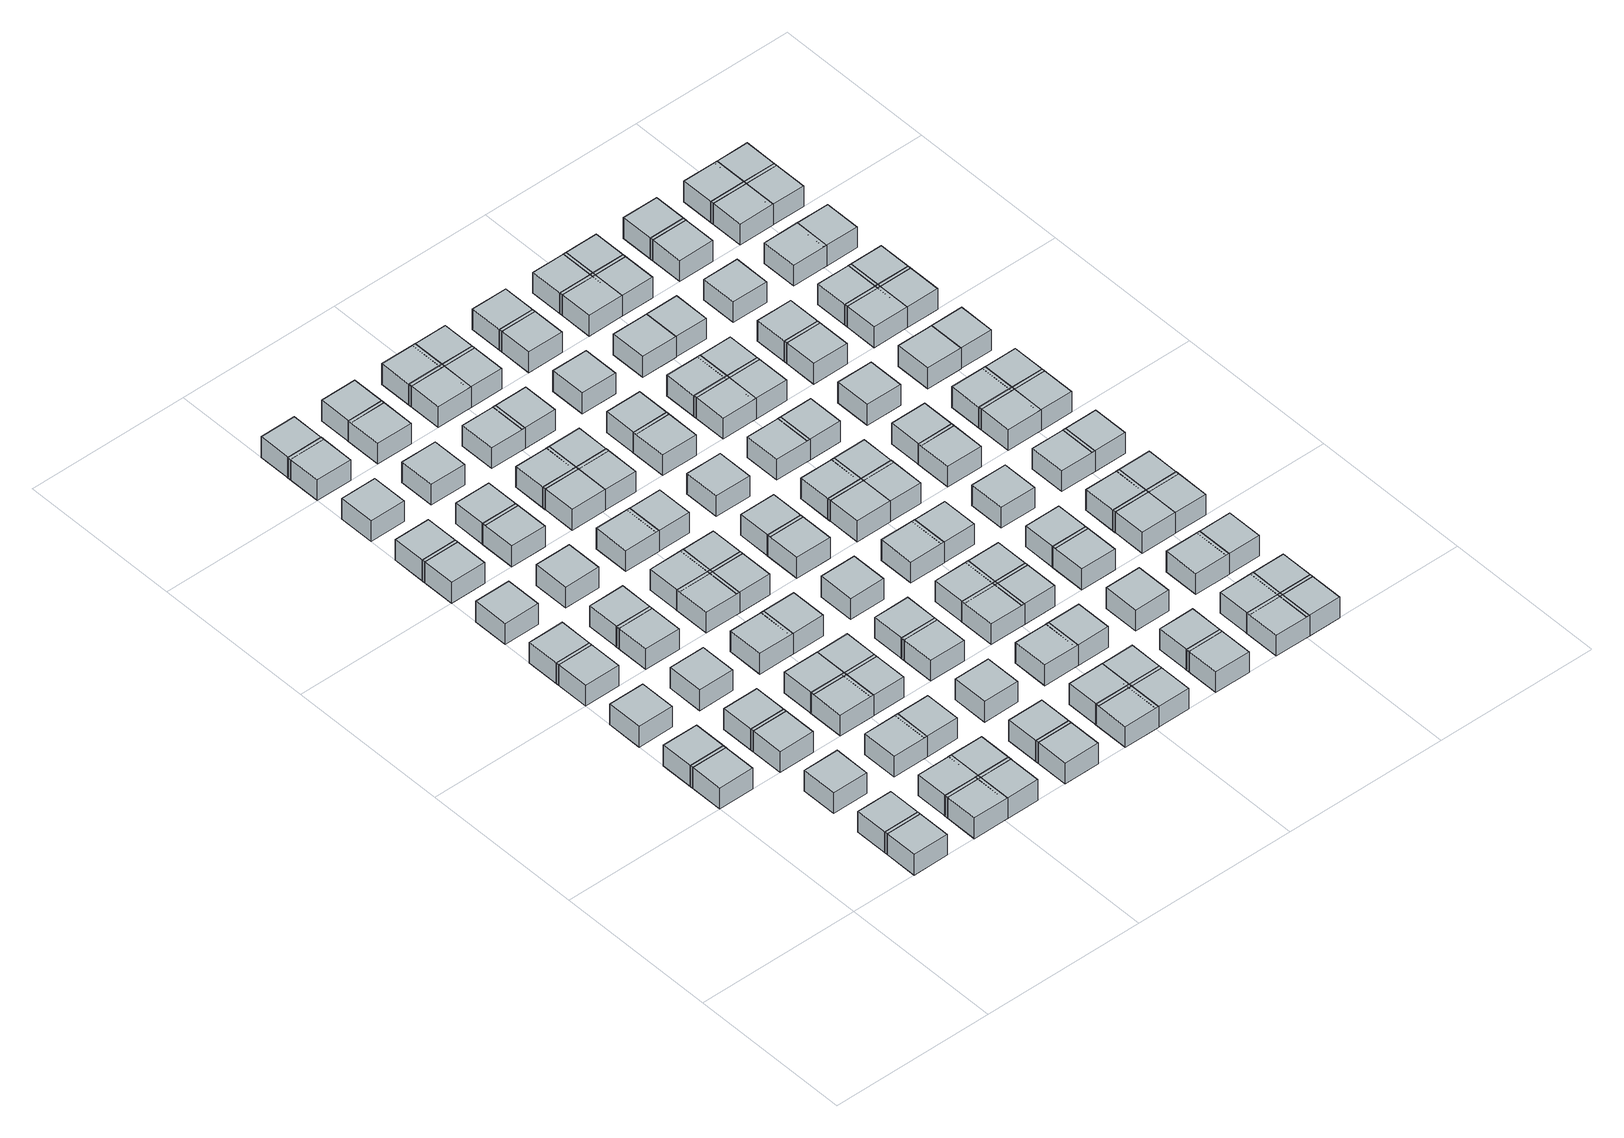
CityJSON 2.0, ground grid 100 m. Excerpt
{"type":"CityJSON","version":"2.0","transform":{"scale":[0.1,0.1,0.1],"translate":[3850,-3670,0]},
"CityObjects":{
"object1":{"type":"GenericCityObject","geometry":[{"type":"Solid","lod":"1","boundaries":[[[[0,1,2,3]],[[4,5,1,0]],[[5,6,2,1]],[[6,7,3,2]],[[7,4,0,3]],[[7,6,5,4]]]]}]},
"object2":{"type":"GenericCityObject","geometry":[{"type":"Solid","lod":"1","boundaries":[[[[8,9,10,11]],[[12,13,9,8]],[[13,14,10,9]],[[14,15,11,10]],[[15,12,8,11]],[[15,14,13,12]]]]}]},
"object3":{"type":"GenericCityObject","geometry":[{"type":"Solid","lod":"1","boundaries":[[[[16,17,18,19]],[[20,21,17,16]],[[21,22,18,17]],[[22,23,19,18]],[[23,20,16,19]],[[23,22,21,20]]]]}]},
"object4":{"type":"GenericCityObject","geometry":[{"type":"Solid","lod":"1","boundaries":[[[[24,25,26,27]],[[28,29,25,24]],[[29,30,26,25]],[[30,31,27,26]],[[31,28,24,27]],[[31,30,29,28]]]]}]},
"object5":{"type":"GenericCityObject","geometry":[{"type":"Solid","lod":"1","boundaries":[[[[32,33,34,35]],[[36,37,33,32]],[[37,38,34,33]],[[38,39,35,34]],[[39,36,32,35]],[[39,38,37,36]]]]}]},
"object6":{"type":"GenericCityObject","geometry":[{"type":"Solid","lod":"1","boundaries":[[[[40,41,42,43]],[[44,45,41,40]],[[45,46,42,41]],[[46,47,43,42]],[[47,44,40,43]],[[47,46,45,44]]]]}]},
"object7":{"type":"GenericCityObject","geometry":[{"type":"Solid","lod":"1","boundaries":[[[[48,49,50,51]],[[52,53,49,48]],[[53,54,50,49]],[[54,55,51,50]],[[55,52,48,51]],[[55,54,53,52]]]]}]},
"object8":{"type":"GenericCityObject","geometry":[{"type":"Solid","lod":"1","boundaries":[[[[56,57,58,59]],[[60,61,57,56]],[[61,62,58,57]],[[62,63,59,58]],[[63,60,56,59]],[[63,62,61,60]]]]}]},
"object9":{"type":"GenericCityObject","geometry":[{"type":"Solid","lod":"1","boundaries":[[[[64,65,66,67]],[[68,69,65,64]],[[69,70,66,65]],[[70,71,67,66]],[[71,68,64,67]],[[71,70,69,68]]]]}]},
"object10":{"type":"GenericCityObject","geometry":[{"type":"Solid","lod":"1","boundaries":[[[[72,73,74,75]],[[76,77,73,72]],[[77,78,74,73]],[[78,79,75,74]],[[79,76,72,75]],[[79,78,77,76]]]]}]},
"object11":{"type":"GenericCityObject","geometry":[{"type":"Solid","lod":"1","boundaries":[[[[80,81,82,83]],[[84,85,81,80]],[[85,86,82,81]],[[86,87,83,82]],[[87,84,80,83]],[[87,86,85,84]]]]}]},
"object12":{"type":"GenericCityObject","geometry":[{"type":"Solid","lod":"1","boundaries":[[[[88,89,90,91]],[[92,93,89,88]],[[93,94,90,89]],[[94,95,91,90]],[[95,92,88,91]],[[95,94,93,92]]]]}]},
"object13":{"type":"GenericCityObject","geometry":[{"type":"Solid","lod":"1","boundaries":[[[[96,97,98,99]],[[100,101,97,96]],[[101,102,98,97]],[[102,103,99,98]],[[103,100,96,99]],[[103,102,101,100]]]]}]},
"object14":{"type":"GenericCityObject","geometry":[{"type":"Solid","lod":"1","boundaries":[[[[104,105,106,107]],[[108,109,105,104]],[[109,110,106,105]],[[110,111,107,106]],[[111,108,104,107]],[[111,110,109,108]]]]}]},
"object15":{"type":"GenericCityObject","geometry":[{"type":"Solid","lod":"1","boundaries":[[[[112,113,114,115]],[[116,117,113,112]],[[117,118,114,113]],[[118,119,115,114]],[[119,116,112,115]],[[119,118,117,116]]]]}]},
"object16":{"type":"GenericCityObject","geometry":[{"type":"Solid","lod":"1","boundaries":[[[[120,121,122,123]],[[124,125,121,120]],[[125,126,122,121]],[[126,127,123,122]],[[127,124,120,123]],[[127,126,125,124]]]]}]},
"object17":{"type":"GenericCityObject","geometry":[{"type":"Solid","lod":"1","boundaries":[[[[128,129,130,131]],[[132,133,129,128]],[[133,134,130,129]],[[134,135,131,130]],[[135,132,128,131]],[[135,134,133,132]]]]}]},
"object18":{"type":"GenericCityObject","geometry":[{"type":"Solid","lod":"1","boundaries":[[[[136,137,138,139]],[[140,141,137,136]],[[141,142,138,137]],[[142,143,139,138]],[[143,140,136,139]],[[143,142,141,140]]]]}]},
"object19":{"type":"GenericCityObject","geometry":[{"type":"Solid","lod":"1","boundaries":[[[[144,145,146,147]],[[148,149,145,144]],[[149,150,146,145]],[[150,151,147,146]],[[151,148,144,147]],[[151,150,149,148]]]]}]},
"object20":{"type":"GenericCityObject","geometry":[{"type":"Solid","lod":"1","boundaries":[[[[152,153,154,155]],[[156,157,153,152]],[[157,158,154,153]],[[158,159,155,154]],[[159,156,152,155]],[[159,158,157,156]]]]}]},
"object21":{"type":"GenericCityObject","geometry":[{"type":"Solid","lod":"1","boundaries":[[[[160,161,162,163]],[[164,165,161,160]],[[165,166,162,161]],[[166,167,163,162]],[[167,164,160,163]],[[167,166,165,164]]]]}]},
"object22":{"type":"GenericCityObject","geometry":[{"type":"Solid","lod":"1","boundaries":[[[[168,169,170,171]],[[172,173,169,168]],[[173,174,170,169]],[[174,175,171,170]],[[175,172,168,171]],[[175,174,173,172]]]]}]},
"object23":{"type":"GenericCityObject","geometry":[{"type":"Solid","lod":"1","boundaries":[[[[176,177,178,179]],[[180,181,177,176]],[[181,182,178,177]],[[182,183,179,178]],[[183,180,176,179]],[[183,182,181,180]]]]}]},
"object24":{"type":"GenericCityObject","geometry":[{"type":"Solid","lod":"1","boundaries":[[[[184,185,186,187]],[[188,189,185,184]],[[189,190,186,185]],[[190,191,187,186]],[[191,188,184,187]],[[191,190,189,188]]]]}]},
"object25":{"type":"GenericCityObject","geometry":[{"type":"Solid","lod":"1","boundaries":[[[[192,193,194,195]],[[196,197,193,192]],[[197,198,194,193]],[[198,199,195,194]],[[199,196,192,195]],[[199,198,197,196]]]]}]},
"object26":{"type":"GenericCityObject","geometry":[{"type":"Solid","lod":"1","boundaries":[[[[200,201,202,203]],[[204,205,201,200]],[[205,206,202,201]],[[206,207,203,202]],[[207,204,200,203]],[[207,206,205,204]]]]}]},
"object27":{"type":"GenericCityObject","geometry":[{"type":"Solid","lod":"1","boundaries":[[[[208,209,210,211]],[[212,213,209,208]],[[213,214,210,209]],[[214,215,211,210]],[[215,212,208,211]],[[215,214,213,212]]]]}]},
"object28":{"type":"GenericCityObject","geometry":[{"type":"Solid","lod":"1","boundaries":[[[[216,217,218,219]],[[220,221,217,216]],[[221,222,218,217]],[[222,223,219,218]],[[223,220,216,219]],[[223,222,221,220]]]]}]},
"object29":{"type":"GenericCityObject","geometry":[{"type":"Solid","lod":"1","boundaries":[[[[224,225,226,227]],[[228,229,225,224]],[[229,230,226,225]],[[230,231,227,226]],[[231,228,224,227]],[[231,230,229,228]]]]}]},
"object30":{"type":"GenericCityObject","geometry":[{"type":"Solid","lod":"1","boundaries":[[[[232,233,234,235]],[[236,237,233,232]],[[237,238,234,233]],[[238,239,235,234]],[[239,236,232,235]],[[239,238,237,236]]]]}]},
"object31":{"type":"GenericCityObject","geometry":[{"type":"Solid","lod":"1","boundaries":[[[[240,241,242,243]],[[244,245,241,240]],[[245,246,242,241]],[[246,247,243,242]],[[247,244,240,243]],[[247,246,245,244]]]]}]},
"object32":{"type":"GenericCityObject","geometry":[{"type":"Solid","lod":"1","boundaries":[[[[248,249,250,251]],[[252,253,249,248]],[[253,254,250,249]],[[254,255,251,250]],[[255,252,248,251]],[[255,254,253,252]]]]}]},
"object33":{"type":"GenericCityObject","geometry":[{"type":"Solid","lod":"1","boundaries":[[[[256,257,258,259]],[[260,261,257,256]],[[261,262,258,257]],[[262,263,259,258]],[[263,260,256,259]],[[263,262,261,260]]]]}]},
"object34":{"type":"GenericCityObject","geometry":[{"type":"Solid","lod":"1","boundaries":[[[[264,265,266,267]],[[268,269,265,264]],[[269,270,266,265]],[[270,271,267,266]],[[271,268,264,267]],[[271,270,269,268]]]]}]},
"object35":{"type":"GenericCityObject","geometry":[{"type":"Solid","lod":"1","boundaries":[[[[272,273,274,275]],[[276,277,273,272]],[[277,278,274,273]],[[278,279,275,274]],[[279,276,272,275]],[[279,278,277,276]]]]}]},
"object36":{"type":"GenericCityObject","geometry":[{"type":"Solid","lod":"1","boundaries":[[[[280,281,282,283]],[[284,285,281,280]],[[285,286,282,281]],[[286,287,283,282]],[[287,284,280,283]],[[287,286,285,284]]]]}]},
"object37":{"type":"GenericCityObject","geometry":[{"type":"Solid","lod":"1","boundaries":[[[[288,289,290,291]],[[292,293,289,288]],[[293,294,290,289]],[[294,295,291,290]],[[295,292,288,291]],[[295,294,293,292]]]]}]},
"object38":{"type":"GenericCityObject","geometry":[{"type":"Solid","lod":"1","boundaries":[[[[296,297,298,299]],[[300,301,297,296]],[[301,302,298,297]],[[302,303,299,298]],[[303,300,296,299]],[[303,302,301,300]]]]}]},
"object39":{"type":"GenericCityObject","geometry":[{"type":"Solid","lod":"1","boundaries":[[[[304,305,306,307]],[[308,309,305,304]],[[309,310,306,305]],[[310,311,307,306]],[[311,308,304,307]],[[311,310,309,308]]]]}]},
"object40":{"type":"GenericCityObject","geometry":[{"type":"Solid","lod":"1","boundaries":[[[[312,313,314,315]],[[316,317,313,312]],[[317,318,314,313]],[[318,319,315,314]],[[319,316,312,315]],[[319,318,317,316]]]]}]},
"object41":{"type":"GenericCityObject","geometry":[{"type":"Solid","lod":"1","boundaries":[[[[320,321,322,323]],[[324,325,321,320]],[[325,326,322,321]],[[326,327,323,322]],[[327,324,320,323]],[[327,326,325,324]]]]}]},
"object42":{"type":"GenericCityObject","geometry":[{"type":"Solid","lod":"1","boundaries":[[[[328,329,330,331]],[[332,333,329,328]],[[333,334,330,329]],[[334,335,331,330]],[[335,332,328,331]],[[335,334,333,332]]]]}]},
"object43":{"type":"GenericCityObject","geometry":[{"type":"Solid","lod":"1","boundaries":[[[[336,337,338,339]],[[340,341,337,336]],[[341,342,338,337]],[[342,343,339,338]],[[343,340,336,339]],[[343,342,341,340]]]]}]},
"object44":{"type":"GenericCityObject","geometry":[{"type":"Solid","lod":"1","boundaries":[[[[344,345,346,347]],[[348,349,345,344]],[[349,350,346,345]],[[350,351,347,346]],[[351,348,344,347]],[[351,350,349,348]]]]}]},
"object45":{"type":"GenericCityObject","geometry":[{"type":"Solid","lod":"1","boundaries":[[[[352,353,354,355]],[[356,357,353,352]],[[357,358,354,353]],[[358,359,355,354]],[[359,356,352,355]],[[359,358,357,356]]]]}]},
"object46":{"type":"GenericCityObject","geometry":[{"type":"Solid","lod":"1","boundaries":[[[[360,361,362,363]],[[364,365,361,360]],[[365,366,362,361]],[[366,367,363,362]],[[367,364,360,363]],[[367,366,365,364]]]]}]},
"object47":{"type":"GenericCityObject","geometry":[{"type":"Solid","lod":"1","boundaries":[[[[368,369,370,371]],[[372,373,369,368]],[[373,374,370,369]],[[374,375,371,370]],[[375,372,368,371]],[[375,374,373,372]]]]}]},
"object48":{"type":"GenericCityObject","geometry":[{"type":"Solid","lod":"1","boundaries":[[[[376,377,378,379]],[[380,381,377,376]],[[381,382,378,377]],[[382,383,379,378]],[[383,380,376,379]],[[383,382,381,380]]]]}]},
"object49":{"type":"GenericCityObject","geometry":[{"type":"Solid","lod":"1","boundaries":[[[[384,385,386,387]],[[388,389,385,384]],[[389,390,386,385]],[[390,391,387,386]],[[391,388,384,387]],[[391,390,389,388]]]]}]},
"object50":{"type":"GenericCityObject","geometry":[{"type":"Solid","lod":"1","boundaries":[[[[392,393,394,395]],[[396,397,393,392]],[[397,398,394,393]],[[398,399,395,394]],[[399,396,392,395]],[[399,398,397,396]]]]}]},
"object51":{"type":"GenericCityObject","geometry":[{"type":"Solid","lod":"1","boundaries":[[[[400,401,402,403]],[[404,405,401,400]],[[405,406,402,401]],[[406,407,403,402]],[[407,404,400,403]],[[407,406,405,404]]]]}]},
"object52":{"type":"GenericCityObject","geometry":[{"type":"Solid","lod":"1","boundaries":[[[[408,409,410,411]],[[412,413,409,408]],[[413,414,410,409]],[[414,415,411,410]],[[415,412,408,411]],[[415,414,413,412]]]]}]},
"object53":{"type":"GenericCityObject","geometry":[{"type":"Solid","lod":"1","boundaries":[[[[416,417,418,419]],[[420,421,417,416]],[[421,422,418,417]],[[422,423,419,418]],[[423,420,416,419]],[[423,422,421,420]]]]}]},
"object54":{"type":"GenericCityObject","geometry":[{"type":"Solid","lod":"1","boundaries":[[[[424,425,426,427]],[[428,429,425,424]],[[429,430,426,425]],[[430,431,427,426]],[[431,428,424,427]],[[431,430,429,428]]]]}]},
"object55":{"type":"GenericCityObject","geometry":[{"type":"Solid","lod":"1","boundaries":[[[[432,433,434,435]],[[436,437,433,432]],[[437,438,434,433]],[[438,439,435,434]],[[439,436,432,435]],[[439,438,437,436]]]]}]},
"object56":{"type":"GenericCityObject","geometry":[{"type":"Solid","lod":"1","boundaries":[[[[440,441,442,443]],[[444,445,441,440]],[[445,446,442,441]],[[446,447,443,442]],[[447,444,440,443]],[[447,446,445,444]]]]}]},
"object57":{"type":"GenericCityObject","geometry":[{"type":"Solid","lod":"1","boundaries":[[[[448,449,450,451]],[[452,453,449,448]],[[453,454,450,449]],[[454,455,451,450]],[[455,452,448,451]],[[455,454,453,452]]]]}]},
"object58":{"type":"GenericCityObject","geometry":[{"type":"Solid","lod":"1","boundaries":[[[[456,457,458,459]],[[460,461,457,456]],[[461,462,458,457]],[[462,463,459,458]],[[463,460,456,459]],[[463,462,461,460]]]]}]},
"object59":{"type":"GenericCityObject","geometry":[{"type":"Solid","lod":"1","boundaries":[[[[464,465,466,467]],[[468,469,465,464]],[[469,470,466,465]],[[470,471,467,466]],[[471,468,464,467]],[[471,470,469,468]]]]}]},
"object60":{"type":"GenericCityObject","geometry":[{"type":"Solid","lod":"1","boundaries":[[[[472,473,474,475]],[[476,477,473,472]],[[477,478,474,473]],[[478,479,475,474]],[[479,476,472,475]],[[479,478,477,476]]]]}]},
"object61":{"type":"GenericCityObject","geometry":[{"type":"Solid","lod":"1","boundaries":[[[[480,481,482,483]],[[484,485,481,480]],[[485,486,482,481]],[[486,487,483,482]],[[487,484,480,483]],[[487,486,485,484]]]]}]},
"object62":{"type":"GenericCityObject","geometry":[{"type":"Solid","lod":"1","boundaries":[[[[488,489,490,491]],[[492,493,489,488]],[[493,494,490,489]],[[494,495,491,490]],[[495,492,488,491]],[[495,494,493,492]]]]}]},
"object63":{"type":"GenericCityObject","geometry":[{"type":"Solid","lod":"1","boundaries":[[[[496,497,498,499]],[[500,501,497,496]],[[501,502,498,497]],[[502,503,499,498]],[[503,500,496,499]],[[503,502,501,500]]]]}]},
"object64":{"type":"GenericCityObject","geometry":[{"type":"Solid","lod":"1","boundaries":[[[[504,505,506,507]],[[508,509,505,504]],[[509,510,506,505]],[[510,511,507,506]],[[511,508,504,507]],[[511,510,509,508]]]]}]},
"object65":{"type":"GenericCityObject","geometry":[{"type":"Solid","lod":"1","boundaries":[[[[512,513,514,515]],[[516,517,513,512]],[[517,518,514,513]],[[518,519,515,514]],[[519,516,512,515]],[[519,518,517,516]]]]}]},
"object66":{"type":"GenericCityObject","geometry":[{"type":"Solid","lod":"1","boundaries":[[[[520,521,522,523]],[[524,525,521,520]],[[525,526,522,521]],[[526,527,523,522]],[[527,524,520,523]],[[527,526,525,524]]]]}]},
"object67":{"type":"GenericCityObject","geometry":[{"type":"Solid","lod":"1","boundaries":[[[[528,529,530,531]],[[532,533,529,528]],[[533,534,530,529]],[[534,535,531,530]],[[535,532,528,531]],[[535,534,533,532]]]]}]},
"object68":{"type":"GenericCityObject","geometry":[{"type":"Solid","lod":"1","boundaries":[[[[536,537,538,539]],[[540,541,537,536]],[[541,542,538,537]],[[542,543,539,538]],[[543,540,536,539]],[[543,542,541,540]]]]}]},
"object69":{"type":"GenericCityObject","geometry":[{"type":"Solid","lod":"1","boundaries":[[[[544,545,546,547]],[[548,549,545,544]],[[549,550,546,545]],[[550,551,547,546]],[[551,548,544,547]],[[551,550,549,548]]]]}]},
"object70":{"type":"GenericCityObject","geometry":[{"type":"Solid","lod":"1","boundaries":[[[[552,553,554,555]],[[556,557,553,552]],[[557,558,554,553]],[[558,559,555,554]],[[559,556,552,555]],[[559,558,557,556]]]]}]},
"object71":{"type":"GenericCityObject","geometry":[{"type":"Solid","lod":"1","boundaries":[[[[560,561,562,563]],[[564,565,561,560]],[[565,566,562,561]],[[566,567,563,562]],[[567,564,560,563]],[[567,566,565,564]]]]}]},
"object72":{"type":"GenericCityObject","geometry":[{"type":"Solid","lod":"1","boundaries":[[[[568,569,570,571]],[[572,573,569,568]],[[573,574,570,569]],[[574,575,571,570]],[[575,572,568,571]],[[575,574,573,572]]]]}]},
"object73":{"type":"GenericCityObject","geometry":[{"type":"Solid","lod":"1","boundaries":[[[[576,577,578,579]],[[580,581,577,576]],[[581,582,578,577]],[[582,583,579,578]],[[583,580,576,579]],[[583,582,581,580]]]]}]},
"object74":{"type":"GenericCityObject","geometry":[{"type":"Solid","lod":"1","boundaries":[[[[584,585,586,587]],[[588,589,585,584]],[[589,590,586,585]],[[590,591,587,586]],[[591,588,584,587]],[[591,590,589,588]]]]}]},
"object75":{"type":"GenericCityObject","geometry":[{"type":"Solid","lod":"1","boundaries":[[[[592,593,594,595]],[[596,597,593,592]],[[597,598,594,593]],[[598,599,595,594]],[[599,596,592,595]],[[599,598,597,596]]]]}]},
"object76":{"type":"GenericCityObject","geometry":[{"type":"Solid","lod":"1","boundaries":[[[[600,601,602,603]],[[604,605,601,600]],[[605,606,602,601]],[[606,607,603,602]],[[607,604,600,603]],[[607,606,605,604]]]]}]},
"object77":{"type":"GenericCityObject","geometry":[{"type":"Solid","lod":"1","boundaries":[[[[608,609,610,611]],[[612,613,609,608]],[[613,614,610,609]],[[614,615,611,610]],[[615,612,608,611]],[[615,614,613,612]]]]}]},
"object78":{"type":"GenericCityObject","geometry":[{"type":"Solid","lod":"1","boundaries":[[[[616,617,618,619]],[[620,621,617,616]],[[621,622,618,617]],[[622,623,619,618]],[[623,620,616,619]],[[623,622,621,620]]]]}]},
"object79":{"type":"GenericCityObject","geometry":[{"type":"Solid","lod":"1","boundaries":[[[[624,625,626,627]],[[628,629,625,624]],[[629,630,626,625]],[[630,631,627,626]],[[631,628,624,627]],[[631,630,629,628]]]]}]},
"object80":{"type":"GenericCityObject","geometry":[{"type":"Solid","lod":"1","boundaries":[[[[632,633,634,635]],[[636,637,633,632]],[[637,638,634,633]],[[638,639,635,634]],[[639,636,632,635]],[[639,638,637,636]]]]}]},
"object81":{"type":"GenericCityObject","geometry":[{"type":"Solid","lod":"1","boundaries":[[[[640,641,642,643]],[[644,645,641,640]],[[645,646,642,641]],[[646,647,643,642]],[[647,644,640,643]],[[647,646,645,644]]]]}]},
"object82":{"type":"GenericCityObject","geometry":[{"type":"Solid","lod":"1","boundaries":[[[[648,649,650,651]],[[652,653,649,648]],[[653,654,650,649]],[[654,655,651,650]],[[655,652,648,651]],[[655,654,653,652]]]]}]},
"object83":{"type":"GenericCityObject","geometry":[{"type":"Solid","lod":"1","boundaries":[[[[656,657,658,659]],[[660,661,657,656]],[[661,662,658,657]],[[662,663,659,658]],[[663,660,656,659]],[[663,662,661,660]]]]}]},
"object84":{"type":"GenericCityObject","geometry":[{"type":"Solid","lod":"1","boundaries":[[[[664,665,666,667]],[[668,669,665,664]],[[669,670,666,665]],[[670,671,667,666]],[[671,668,664,667]],[[671,670,669,668]]]]}]},
"object85":{"type":"GenericCityObject","geometry":[{"type":"Solid","lod":"1","boundaries":[[[[672,673,674,675]],[[676,677,673,672]],[[677,678,674,673]],[[678,679,675,674]],[[679,676,672,675]],[[679,678,677,676]]]]}]},
"object86":{"type":"GenericCityObject","geometry":[{"type":"Solid","lod":"1","boundaries":[[[[680,681,682,683]],[[684,685,681,680]],[[685,686,682,681]],[[686,687,683,682]],[[687,684,680,683]],[[687,686,685,684]]]]}]},
"object87":{"type":"GenericCityObject","geometry":[{"type":"Solid","lod":"1","boundaries":[[[[688,689,690,691]],[[692,693,689,688]],[[693,694,690,689]],[[694,695,691,690]],[[695,692,688,691]],[[695,694,693,692]]]]}]},
"object88":{"type":"GenericCityObject","geometry":[{"type":"Solid","lod":"1","boundaries":[[[[696,697,698,699]],[[700,701,697,696]],[[701,702,698,697]],[[702,703,699,698]],[[703,700,696,699]],[[703,702,701,700]]]]}]},
"object89":{"type":"GenericCityObject","geometry":[{"type":"Solid","lod":"1","boundaries":[[[[704,705,706,707]],[[708,709,705,704]],[[709,710,706,705]],[[710,711,707,706]],[[711,708,704,707]],[[711,710,709,708]]]]}]},
"object90":{"type":"GenericCityObject","geometry":[{"type":"Solid","lod":"1","boundaries":[[[[712,713,714,715]],[[716,717,713,712]],[[717,718,714,713]],[[718,719,715,714]],[[719,716,712,715]],[[719,718,717,716]]]]}]},
"object91":{"type":"GenericCityObject","geometry":[{"type":"Solid","lod":"1","boundaries":[[[[720,721,722,723]],[[724,725,721,720]],[[725,726,722,721]],[[726,727,723,722]],[[727,724,720,723]],[[727,726,725,724]]]]}]},
"object92":{"type":"GenericCityObject","geometry":[{"type":"Solid","lod":"1","boundaries":[[[[728,729,730,731]],[[732,733,729,728]],[[733,734,730,729]],[[734,735,731,730]],[[735,732,728,731]],[[735,734,733,732]]]]}]},
"object93":{"type":"GenericCityObject","geometry":[{"type":"Solid","lod":"1","boundaries":[[[[736,737,738,739]],[[740,741,737,736]],[[741,742,738,737]],[[742,743,739,738]],[[743,740,736,739]],[[743,742,741,740]]]]}]},
"object94":{"type":"GenericCityObject","geometry":[{"type":"Solid","lod":"1","boundaries":[[[[744,745,746,747]],[[748,749,745,744]],[[749,750,746,745]],[[750,751,747,746]],[[751,748,744,747]],[[751,750,749,748]]]]}]},
"object95":{"type":"GenericCityObject","geometry":[{"type":"Solid","lod":"1","boundaries":[[[[752,753,754,755]],[[756,757,753,752]],[[757,758,754,753]],[[758,759,755,754]],[[759,756,752,755]],[[759,758,757,756]]]]}]},
"object96":{"type":"GenericCityObject","geometry":[{"type":"Solid","lod":"1","boundaries":[[[[760,761,762,763]],[[764,765,761,760]],[[765,766,762,761]],[[766,767,763,762]],[[767,764,760,763]],[[767,766,765,764]]]]}]},
"object97":{"type":"GenericCityObject","geometry":[{"type":"Solid","lod":"1","boundaries":[[[[768,769,770,771]],[[772,773,769,768]],[[773,774,770,769]],[[774,775,771,770]],[[775,772,768,771]],[[775,774,773,772]]]]}]},
"object98":{"type":"GenericCityObject","geometry":[{"type":"Solid","lod":"1","boundaries":[[[[776,777,778,779]],[[780,781,777,776]],[[781,782,778,777]],[[782,783,779,778]],[[783,780,776,779]],[[783,782,781,780]]]]}]},
"object99":{"type":"GenericCityObject","geometry":[{"type":"Solid","lod":"1","boundaries":[[[[784,785,786,787]],[[788,789,785,784]],[[789,790,786,785]],[[790,791,787,786]],[[791,788,784,787]],[[791,790,789,788]]]]}]},
"object100":{"type":"GenericCityObject","geometry":[{"type":"Solid","lod":"1","boundaries":[[[[792,793,794,795]],[[796,797,793,792]],[[797,798,794,793]],[[798,799,795,794]],[[799,796,792,795]],[[799,798,797,796]]]]}]},
"object101":{"type":"GenericCityObject","geometry":[{"type":"Solid","lod":"1","boundaries":[[[[800,801,802,803]],[[804,805,801,800]],[[805,806,802,801]],[[806,807,803,802]],[[807,804,800,803]],[[807,806,805,804]]]]}]},
"object102":{"type":"GenericCityObject","geometry":[{"type":"Solid","lod":"1","boundaries":[[[[808,809,810,811]],[[812,813,809,808]],[[813,814,810,809]],[[814,815,811,810]],[[815,812,808,811]],[[815,814,813,812]]]]}]},
"object103":{"type":"GenericCityObject","geometry":[{"type":"Solid","lod":"1","boundaries":[[[[816,817,818,819]],[[820,821,817,816]],[[821,822,818,817]],[[822,823,819,818]],[[823,820,816,819]],[[823,822,821,820]]]]}]},
"object104":{"type":"GenericCityObject","geometry":[{"type":"Solid","lod":"1","boundaries":[[[[824,825,826,827]],[[828,829,825,824]],[[829,830,826,825]],[[830,831,827,826]],[[831,828,824,827]],[[831,830,829,828]]]]}]},
"object105":{"type":"GenericCityObject","geometry":[{"type":"Solid","lod":"1","boundaries":[[[[832,833,834,835]],[[836,837,833,832]],[[837,838,834,833]],[[838,839,835,834]],[[839,836,832,835]],[[839,838,837,836]]]]}]},
"object106":{"type":"GenericCityObject","geometry":[{"type":"Solid","lod":"1","boundaries":[[[[840,841,842,843]],[[844,845,841,840]],[[845,846,842,841]],[[846,847,843,842]],[[847,844,840,843]],[[847,846,845,844]]]]}]},
"object107":{"type":"GenericCityObject","geometry":[{"type":"Solid","lod":"1","boundaries":[[[[848,849,850,851]],[[852,853,849,848]],[[853,854,850,849]],[[854,855,851,850]],[[855,852,848,851]],[[855,854,853,852]]]]}]},
"object108":{"type":"GenericCityObject","geometry":[{"type":"Solid","lod":"1","boundaries":[[[[856,857,858,859]],[[860,861,857,856]],[[861,862,858,857]],[[862,863,859,858]],[[863,860,856,859]],[[863,862,861,860]]]]}]},
"object109":{"type":"GenericCityObject","geometry":[{"type":"Solid","lod":"1","boundaries":[[[[864,865,866,867]],[[868,869,865,864]],[[869,870,866,865]],[[870,871,867,866]],[[871,868,864,867]],[[871,870,869,868]]]]}]},
"object110":{"type":"GenericCityObject","geometry":[{"type":"Solid","lod":"1","boundaries":[[[[872,873,874,875]],[[876,877,873,872]],[[877,878,874,873]],[[878,879,875,874]],[[879,876,872,875]],[[879,878,877,876]]]]}]},
"object111":{"type":"GenericCityObject","geometry":[{"type":"Solid","lod":"1","boundaries":[[[[880,881,882,883]],[[884,885,881,880]],[[885,886,882,881]],[[886,887,883,882]],[[887,884,880,883]],[[887,886,885,884]]]]}]},
"object112":{"type":"GenericCityObject","geometry":[{"type":"Solid","lod":"1","boundaries":[[[[888,889,890,891]],[[892,893,889,888]],[[893,894,890,889]],[[894,895,891,890]],[[895,892,888,891]],[[895,894,893,892]]]]}]},
"object113":{"type":"GenericCityObject","geometry":[{"type":"Solid","lod":"1","boundaries":[[[[896,897,898,899]],[[900,901,897,896]],[[901,902,898,897]],[[902,903,899,898]],[[903,900,896,899]],[[903,902,901,900]]]]}]},
"object114":{"type":"GenericCityObject","geometry":[{"type":"Solid","lod":"1","boundaries":[[[[904,905,906,907]],[[908,909,905,904]],[[909,910,906,905]],[[910,911,907,906]],[[911,908,904,907]],[[911,910,909,908]]]]}]},
"object115":{"type":"GenericCityObject","geometry":[{"type":"Solid","lod":"1","boundaries":[[[[912,913,914,915]],[[916,917,913,912]],[[917,918,914,913]],[[918,919,915,914]],[[919,916,912,915]],[[919,918,917,916]]]]}]},
"object116":{"type":"GenericCityObject","geometry":[{"type":"Solid","lod":"1","boundaries":[[[[920,921,922,923]],[[924,925,921,920]],[[925,926,922,921]],[[926,927,923,922]],[[927,924,920,923]],[[927,926,925,924]]]]}]},
"object117":{"type":"GenericCityObject","geometry":[{"type":"Solid","lod":"1","boundaries":[[[[928,929,930,931]],[[932,933,929,928]],[[933,934,930,929]],[[934,935,931,930]],[[935,932,928,931]],[[935,934,933,932]]]]}]},
"object118":{"type":"GenericCityObject","geometry":[{"type":"Solid","lod":"1","boundaries":[[[[936,937,938,939]],[[940,941,937,936]],[[941,942,938,937]],[[942,943,939,938]],[[943,940,936,939]],[[943,942,941,940]]]]}]},
"object119":{"type":"GenericCityObject","geometry":[{"type":"Solid","lod":"1","boundaries":[[[[944,945,946,947]],[[948,949,945,944]],[[949,950,946,945]],[[950,951,947,946]],[[951,948,944,947]],[[951,950,949,948]]]]}]},
"object120":{"type":"GenericCityObject","geometry":[{"type":"Solid","lod":"1","boundaries":[[[[952,953,954,955]],[[956,957,953,952]],[[957,958,954,953]],[[958,959,955,954]],[[959,956,952,955]],[[959,958,957,956]]]]}]},
"object121":{"type":"GenericCityObject","geometry":[{"type":"Solid","lod":"1","boundaries":[[[[960,961,962,963]],[[964,965,961,960]],[[965,966,962,961]],[[966,967,963,962]],[[967,964,960,963]],[[967,966,965,964]]]]}]},
"object122":{"type":"GenericCityObject","geometry":[{"type":"Solid","lod":"1","boundaries":[[[[968,969,970,971]],[[972,973,969,968]],[[973,974,970,969]],[[974,975,971,970]],[[975,972,968,971]],[[975,974,973,972]]]]}]},
"object123":{"type":"GenericCityObject","geometry":[{"type":"Solid","lod":"1","boundaries":[[[[976,977,978,979]],[[980,981,977,976]],[[981,982,978,977]],[[982,983,979,978]],[[983,980,976,979]],[[983,982,981,980]]]]}]},
"object124":{"type":"GenericCityObject","geometry":[{"type":"Solid","lod":"1","boundaries":[[[[984,985,986,987]],[[988,989,985,984]],[[989,990,986,985]],[[990,991,987,986]],[[991,988,984,987]],[[991,990,989,988]]]]}]},
"object125":{"type":"GenericCityObject","geometry":[{"type":"Solid","lod":"1","boundaries":[[[[992,993,994,995]],[[996,997,993,992]],[[997,998,994,993]],[[998,999,995,994]],[[999,996,992,995]],[[999,998,997,996]]]]}]},
"object126":{"type":"GenericCityObject","geometry":[{"type":"Solid","lod":"1","boundaries":[[[[1000,1001,1002,1003]],[[1004,1005,1001,1000]],[[1005,1006,1002,1001]],[[1006,1007,1003,1002]],[[1007,1004,1000,1003]],[[1007,1006,1005,1004]]]]}]},
"object127":{"type":"GenericCityObject","geometry":[{"type":"Solid","lod":"1","boundaries":[[[[1008,1009,1010,1011]],[[1012,1013,1009,1008]],[[1013,1014,1010,1009]],[[1014,1015,1011,1010]],[[1015,1012,1008,1011]],[[1015,1014,1013,1012]]]]}]},
"object128":{"type":"GenericCityObject","geometry":[{"type":"Solid","lod":"1","boundaries":[[[[1016,1017,1018,1019]],[[1020,1021,1017,1016]],[[1021,1022,1018,1017]],[[1022,1023,1019,1018]],[[1023,1020,1016,1019]],[[1023,1022,1021,1020]]]]}]},
"object129":{"type":"GenericCityObject","geometry":[{"type":"Solid","lod":"1","boundaries":[[[[1024,1025,1026,1027]],[[1028,1029,1025,1024]],[[1029,1030,1026,1025]],[[1030,1031,1027,1026]],[[1031,1028,1024,1027]],[[1031,1030,1029,1028]]]]}]},
"object130":{"type":"GenericCityObject","geometry":[{"type":"Solid","lod":"1","boundaries":[[[[1032,1033,1034,1035]],[[1036,1037,1033,1032]],[[1037,1038,1034,1033]],[[1038,1039,1035,1034]],[[1039,1036,1032,1035]],[[1039,1038,1037,1036]]]]}]},
"object131":{"type":"GenericCityObject","geometry":[{"type":"Solid","lod":"1","boundaries":[[[[1040,1041,1042,1043]],[[1044,1045,1041,1040]],[[1045,1046,1042,1041]],[[1046,1047,1043,1042]],[[1047,1044,1040,1043]],[[1047,1046,1045,1044]]]]}]},
"object132":{"type":"GenericCityObject","geometry":[{"type":"Solid","lod":"1","boundaries":[[[[1048,1049,1050,1051]],[[1052,1053,1049,1048]],[[1053,1054,1050,1049]],[[1054,1055,1051,1050]],[[1055,1052,1048,1051]],[[1055,1054,1053,1052]]]]}]},
"object133":{"type":"GenericCityObject","geometry":[{"type":"Solid","lod":"1","boundaries":[[[[1056,1057,1058,1059]],[[1060,1061,1057,1056]],[[1061,1062,1058,1057]],[[1062,1063,1059,1058]],[[1063,1060,1056,1059]],[[1063,1062,1061,1060]]]]}]},
"object134":{"type":"GenericCityObject","geometry":[{"type":"Solid","lod":"1","boundaries":[[[[1064,1065,1066,1067]],[[1068,1069,1065,1064]],[[1069,1070,1066,1065]],[[1070,1071,1067,1066]],[[1071,1068,1064,1067]],[[1071,1070,1069,1068]]]]}]},
"object135":{"type":"GenericCityObject","geometry":[{"type":"Solid","lod":"1","boundaries":[[[[1072,1073,1074,1075]],[[1076,1077,1073,1072]],[[1077,1078,1074,1073]],[[1078,1079,1075,1074]],[[1079,1076,1072,1075]],[[1079,1078,1077,1076]]]]}]},
"object136":{"type":"GenericCityObject","geometry":[{"type":"Solid","lod":"1","boundaries":[[[[1080,1081,1082,1083]],[[1084,1085,1081,1080]],[[1085,1086,1082,1081]],[[1086,1087,1083,1082]],[[1087,1084,1080,1083]],[[1087,1086,1085,1084]]]]}]},
"object137":{"type":"GenericCityObject","geometry":[{"type":"Solid","lod":"1","boundaries":[[[[1088,1089,1090,1091]],[[1092,1093,1089,1088]],[[1093,1094,1090,1089]],[[1094,1095,1091,1090]],[[1095,1092,1088,1091]],[[1095,1094,1093,1092]]]]}]}
},
"vertices":[
[0,1000,0],[220,1000,0],[220,1220,0],[0,1220,0],[0,1000,140],[220,1000,140],[220,1220,140],[0,1220,140],
[0,1200,0],[220,1200,0],[220,1420,0],[0,1420,0],[0,1200,140],[220,1200,140],[220,1420,140],[0,1420,140],
[400,0,0],[620,0,0],[620,220,0],[400,220,0],[400,0,140],[620,0,140],[620,220,140],[400,220,140],
[400,200,0],[620,200,0],[620,420,0],[400,420,0],[400,200,140],[620,200,140],[620,420,140],[400,420,140],
[0,1600,0],[220,1600,0],[220,1820,0],[0,1820,0],[0,1600,140],[220,1600,140],[220,1820,140],[0,1820,140],
[400,600,0],[620,600,0],[620,820,0],[400,820,0],[400,600,140],[620,600,140],[620,820,140],[400,820,140],
[0,2000,0],[220,2000,0],[220,2220,0],[0,2220,0],[0,2000,140],[220,2000,140],[220,2220,140],[0,2220,140],
[0,2200,0],[220,2200,0],[220,2420,0],[0,2420,0],[0,2200,140],[220,2200,140],[220,2420,140],[0,2420,140],
[400,1000,0],[620,1000,0],[620,1220,0],[400,1220,0],[400,1000,140],[620,1000,140],[620,1220,140],[400,1220,140],
[400,1200,0],[620,1200,0],[620,1420,0],[400,1420,0],[400,1200,140],[620,1200,140],[620,1420,140],[400,1420,140],
[0,2600,0],[220,2600,0],[220,2820,0],[0,2820,0],[0,2600,140],[220,2600,140],[220,2820,140],[0,2820,140],
[800,0,0],[1020,0,0],[1020,220,0],[800,220,0],[800,0,140],[1020,0,140],[1020,220,140],[800,220,140],
[800,200,0],[1020,200,0],[1020,420,0],[800,420,0],[800,200,140],[1020,200,140],[1020,420,140],[800,420,140],
[400,1600,0],[620,1600,0],[620,1820,0],[400,1820,0],[400,1600,140],[620,1600,140],[620,1820,140],[400,1820,140],
[0,3000,0],[220,3000,0],[220,3220,0],[0,3220,0],[0,3000,140],[220,3000,140],[220,3220,140],[0,3220,140],
[0,3200,0],[220,3200,0],[220,3420,0],[0,3420,0],[0,3200,140],[220,3200,140],[220,3420,140],[0,3420,140],
[800,600,0],[1020,600,0],[1020,820,0],[800,820,0],[800,600,140],[1020,600,140],[1020,820,140],[800,820,140],
[400,2000,0],[620,2000,0],[620,2220,0],[400,2220,0],[400,2000,140],[620,2000,140],[620,2220,140],[400,2220,140],
[1000,0,0],[1220,0,0],[1220,220,0],[1000,220,0],[1000,0,140],[1220,0,140],[1220,220,140],[1000,220,140],
[400,2200,0],[620,2200,0],[620,2420,0],[400,2420,0],[400,2200,140],[620,2200,140],[620,2420,140],[400,2420,140],
[1000,200,0],[1220,200,0],[1220,420,0],[1000,420,0],[1000,200,140],[1220,200,140],[1220,420,140],[1000,420,140],
[0,3600,0],[220,3600,0],[220,3820,0],[0,3820,0],[0,3600,140],[220,3600,140],[220,3820,140],[0,3820,140],
[800,1000,0],[1020,1000,0],[1020,1220,0],[800,1220,0],[800,1000,140],[1020,1000,140],[1020,1220,140],[800,1220,140],
[800,1200,0],[1020,1200,0],[1020,1420,0],[800,1420,0],[800,1200,140],[1020,1200,140],[1020,1420,140],[800,1420,140],
[400,2600,0],[620,2600,0],[620,2820,0],[400,2820,0],[400,2600,140],[620,2600,140],[620,2820,140],[400,2820,140],
[1000,600,0],[1220,600,0],[1220,820,0],[1000,820,0],[1000,600,140],[1220,600,140],[1220,820,140],[1000,820,140],
[0,4000,0],[220,4000,0],[220,4220,0],[0,4220,0],[0,4000,140],[220,4000,140],[220,4220,140],[0,4220,140],
[0,4200,0],[220,4200,0],[220,4420,0],[0,4420,0],[0,4200,140],[220,4200,140],[220,4420,140],[0,4420,140],
[800,1600,0],[1020,1600,0],[1020,1820,0],[800,1820,0],[800,1600,140],[1020,1600,140],[1020,1820,140],[800,1820,140],
[400,3000,0],[620,3000,0],[620,3220,0],[400,3220,0],[400,3000,140],[620,3000,140],[620,3220,140],[400,3220,140],
[1000,1000,0],[1220,1000,0],[1220,1220,0],[1000,1220,0],[1000,1000,140],[1220,1000,140],[1220,1220,140],[1000,1220,140],
[400,3200,0],[620,3200,0],[620,3420,0],[400,3420,0],[400,3200,140],[620,3200,140],[620,3420,140],[400,3420,140],
[1000,1200,0],[1220,1200,0],[1220,1420,0],[1000,1420,0],[1000,1200,140],[1220,1200,140],[1220,1420,140],[1000,1420,140],
[800,2000,0],[1020,2000,0],[1020,2220,0],[800,2220,0],[800,2000,140],[1020,2000,140],[1020,2220,140],[800,2220,140],
[1400,0,0],[1620,0,0],[1620,220,0],[1400,220,0],[1400,0,140],[1620,0,140],[1620,220,140],[1400,220,140],
[800,2200,0],[1020,2200,0],[1020,2420,0],[800,2420,0],[800,2200,140],[1020,2200,140],[1020,2420,140],[800,2420,140],
[1400,200,0],[1620,200,0],[1620,420,0],[1400,420,0],[1400,200,140],[1620,200,140],[1620,420,140],[1400,420,140],
[400,3600,0],[620,3600,0],[620,3820,0],[400,3820,0],[400,3600,140],[620,3600,140],[620,3820,140],[400,3820,140],
[1000,1600,0],[1220,1600,0],[1220,1820,0],[1000,1820,0],[1000,1600,140],[1220,1600,140],[1220,1820,140],[1000,1820,140],
[800,2600,0],[1020,2600,0],[1020,2820,0],[800,2820,0],[800,2600,140],[1020,2600,140],[1020,2820,140],[800,2820,140],
[1400,600,0],[1620,600,0],[1620,820,0],[1400,820,0],[1400,600,140],[1620,600,140],[1620,820,140],[1400,820,140],
[400,4000,0],[620,4000,0],[620,4220,0],[400,4220,0],[400,4000,140],[620,4000,140],[620,4220,140],[400,4220,140],
[1000,2000,0],[1220,2000,0],[1220,2220,0],[1000,2220,0],[1000,2000,140],[1220,2000,140],[1220,2220,140],[1000,2220,140],
[400,4200,0],[620,4200,0],[620,4420,0],[400,4420,0],[400,4200,140],[620,4200,140],[620,4420,140],[400,4420,140],
[1000,2200,0],[1220,2200,0],[1220,2420,0],[1000,2420,0],[1000,2200,140],[1220,2200,140],[1220,2420,140],[1000,2420,140],
[800,3000,0],[1020,3000,0],[1020,3220,0],[800,3220,0],[800,3000,140],[1020,3000,140],[1020,3220,140],[800,3220,140],
[1400,1000,0],[1620,1000,0],[1620,1220,0],[1400,1220,0],[1400,1000,140],[1620,1000,140],[1620,1220,140],[1400,1220,140],
[800,3200,0],[1020,3200,0],[1020,3420,0],[800,3420,0],[800,3200,140],[1020,3200,140],[1020,3420,140],[800,3420,140],
[1400,1200,0],[1620,1200,0],[1620,1420,0],[1400,1420,0],[1400,1200,140],[1620,1200,140],[1620,1420,140],[1400,1420,140],
[1000,2600,0],[1220,2600,0],[1220,2820,0],[1000,2820,0],[1000,2600,140],[1220,2600,140],[1220,2820,140],[1000,2820,140],
[1800,0,0],[2020,0,0],[2020,220,0],[1800,220,0],[1800,0,140],[2020,0,140],[2020,220,140],[1800,220,140],
[1800,200,0],[2020,200,0],[2020,420,0],[1800,420,0],[1800,200,140],[2020,200,140],[2020,420,140],[1800,420,140],
[800,3600,0],[1020,3600,0],[1020,3820,0],[800,3820,0],[800,3600,140],[1020,3600,140],[1020,3820,140],[800,3820,140],
[1400,1600,0],[1620,1600,0],[1620,1820,0],[1400,1820,0],[1400,1600,140],[1620,1600,140],[1620,1820,140],[1400,1820,140],
[1000,3000,0],[1220,3000,0],[1220,3220,0],[1000,3220,0],[1000,3000,140],[1220,3000,140],[1220,3220,140],[1000,3220,140],
[1000,3200,0],[1220,3200,0],[1220,3420,0],[1000,3420,0],[1000,3200,140],[1220,3200,140],[1220,3420,140],[1000,3420,140],
[1800,600,0],[2020,600,0],[2020,820,0],[1800,820,0],[1800,600,140],[2020,600,140],[2020,820,140],[1800,820,140],
[800,4000,0],[1020,4000,0],[1020,4220,0],[800,4220,0],[800,4000,140],[1020,4000,140],[1020,4220,140],[800,4220,140],
[1400,2000,0],[1620,2000,0],[1620,2220,0],[1400,2220,0],[1400,2000,140],[1620,2000,140],[1620,2220,140],[1400,2220,140],
[2000,0,0],[2220,0,0],[2220,220,0],[2000,220,0],[2000,0,140],[2220,0,140],[2220,220,140],[2000,220,140],
[800,4200,0],[1020,4200,0],[1020,4420,0],[800,4420,0],[800,4200,140],[1020,4200,140],[1020,4420,140],[800,4420,140],
[1400,2200,0],[1620,2200,0],[1620,2420,0],[1400,2420,0],[1400,2200,140],[1620,2200,140],[1620,2420,140],[1400,2420,140],
[2000,200,0],[2220,200,0],[2220,420,0],[2000,420,0],[2000,200,140],[2220,200,140],[2220,420,140],[2000,420,140],
[1000,3600,0],[1220,3600,0],[1220,3820,0],[1000,3820,0],[1000,3600,140],[1220,3600,140],[1220,3820,140],[1000,3820,140],
[1800,1000,0],[2020,1000,0],[2020,1220,0],[1800,1220,0],[1800,1000,140],[2020,1000,140],[2020,1220,140],[1800,1220,140],
[1800,1200,0],[2020,1200,0],[2020,1420,0],[1800,1420,0],[1800,1200,140],[2020,1200,140],[2020,1420,140],[1800,1420,140],
[1400,2600,0],[1620,2600,0],[1620,2820,0],[1400,2820,0],[1400,2600,140],[1620,2600,140],[1620,2820,140],[1400,2820,140],
[2000,600,0],[2220,600,0],[2220,820,0],[2000,820,0],[2000,600,140],[2220,600,140],[2220,820,140],[2000,820,140],
[1000,4000,0],[1220,4000,0],[1220,4220,0],[1000,4220,0],[1000,4000,140],[1220,4000,140],[1220,4220,140],[1000,4220,140],
[1000,4200,0],[1220,4200,0],[1220,4420,0],[1000,4420,0],[1000,4200,140],[1220,4200,140],[1220,4420,140],[1000,4420,140],
[1800,1600,0],[2020,1600,0],[2020,1820,0],[1800,1820,0],[1800,1600,140],[2020,1600,140],[2020,1820,140],[1800,1820,140],
[1400,3000,0],[1620,3000,0],[1620,3220,0],[1400,3220,0],[1400,3000,140],[1620,3000,140],[1620,3220,140],[1400,3220,140],
[2000,1000,0],[2220,1000,0],[2220,1220,0],[2000,1220,0],[2000,1000,140],[2220,1000,140],[2220,1220,140],[2000,1220,140],
[1400,3200,0],[1620,3200,0],[1620,3420,0],[1400,3420,0],[1400,3200,140],[1620,3200,140],[1620,3420,140],[1400,3420,140],
[2000,1200,0],[2220,1200,0],[2220,1420,0],[2000,1420,0],[2000,1200,140],[2220,1200,140],[2220,1420,140],[2000,1420,140],
[1800,2000,0],[2020,2000,0],[2020,2220,0],[1800,2220,0],[1800,2000,140],[2020,2000,140],[2020,2220,140],[1800,2220,140],
[2400,0,0],[2620,0,0],[2620,220,0],[2400,220,0],[2400,0,140],[2620,0,140],[2620,220,140],[2400,220,140],
[1800,2200,0],[2020,2200,0],[2020,2420,0],[1800,2420,0],[1800,2200,140],[2020,2200,140],[2020,2420,140],[1800,2420,140],
[2400,200,0],[2620,200,0],[2620,420,0],[2400,420,0],[2400,200,140],[2620,200,140],[2620,420,140],[2400,420,140],
[1400,3600,0],[1620,3600,0],[1620,3820,0],[1400,3820,0],[1400,3600,140],[1620,3600,140],[1620,3820,140],[1400,3820,140],
[2000,1600,0],[2220,1600,0],[2220,1820,0],[2000,1820,0],[2000,1600,140],[2220,1600,140],[2220,1820,140],[2000,1820,140],
[1800,2600,0],[2020,2600,0],[2020,2820,0],[1800,2820,0],[1800,2600,140],[2020,2600,140],[2020,2820,140],[1800,2820,140],
[2400,600,0],[2620,600,0],[2620,820,0],[2400,820,0],[2400,600,140],[2620,600,140],[2620,820,140],[2400,820,140],
[1400,4000,0],[1620,4000,0],[1620,4220,0],[1400,4220,0],[1400,4000,140],[1620,4000,140],[1620,4220,140],[1400,4220,140],
[2000,2000,0],[2220,2000,0],[2220,2220,0],[2000,2220,0],[2000,2000,140],[2220,2000,140],[2220,2220,140],[2000,2220,140],
[1400,4200,0],[1620,4200,0],[1620,4420,0],[1400,4420,0],[1400,4200,140],[1620,4200,140],[1620,4420,140],[1400,4420,140],
[2000,2200,0],[2220,2200,0],[2220,2420,0],[2000,2420,0],[2000,2200,140],[2220,2200,140],[2220,2420,140],[2000,2420,140],
[1800,3000,0],[2020,3000,0],[2020,3220,0],[1800,3220,0],[1800,3000,140],[2020,3000,140],[2020,3220,140],[1800,3220,140],
[2400,1000,0],[2620,1000,0],[2620,1220,0],[2400,1220,0],[2400,1000,140],[2620,1000,140],[2620,1220,140],[2400,1220,140],
[1800,3200,0],[2020,3200,0],[2020,3420,0],[1800,3420,0],[1800,3200,140],[2020,3200,140],[2020,3420,140],[1800,3420,140],
[2400,1200,0],[2620,1200,0],[2620,1420,0],[2400,1420,0],[2400,1200,140],[2620,1200,140],[2620,1420,140],[2400,1420,140],
[2000,2600,0],[2220,2600,0],[2220,2820,0],[2000,2820,0],[2000,2600,140],[2220,2600,140],[2220,2820,140],[2000,2820,140],
[2800,0,0],[3020,0,0],[3020,220,0],[2800,220,0],[2800,0,140],[3020,0,140],[3020,220,140],[2800,220,140],
[2800,200,0],[3020,200,0],[3020,420,0],[2800,420,0],[2800,200,140],[3020,200,140],[3020,420,140],[2800,420,140],
[1800,3600,0],[2020,3600,0],[2020,3820,0],[1800,3820,0],[1800,3600,140],[2020,3600,140],[2020,3820,140],[1800,3820,140],
[2400,1600,0],[2620,1600,0],[2620,1820,0],[2400,1820,0],[2400,1600,140],[2620,1600,140],[2620,1820,140],[2400,1820,140],
[2000,3000,0],[2220,3000,0],[2220,3220,0],[2000,3220,0],[2000,3000,140],[2220,3000,140],[2220,3220,140],[2000,3220,140],
[2000,3200,0],[2220,3200,0],[2220,3420,0],[2000,3420,0],[2000,3200,140],[2220,3200,140],[2220,3420,140],[2000,3420,140],
[2800,600,0],[3020,600,0],[3020,820,0],[2800,820,0],[2800,600,140],[3020,600,140],[3020,820,140],[2800,820,140],
[1800,4000,0],[2020,4000,0],[2020,4220,0],[1800,4220,0],[1800,4000,140],[2020,4000,140],[2020,4220,140],[1800,4220,140],
[2400,2000,0],[2620,2000,0],[2620,2220,0],[2400,2220,0],[2400,2000,140],[2620,2000,140],[2620,2220,140],[2400,2220,140],
[3000,0,0],[3220,0,0],[3220,220,0],[3000,220,0],[3000,0,140],[3220,0,140],[3220,220,140],[3000,220,140],
[1800,4200,0],[2020,4200,0],[2020,4420,0],[1800,4420,0],[1800,4200,140],[2020,4200,140],[2020,4420,140],[1800,4420,140],
[2400,2200,0],[2620,2200,0],[2620,2420,0],[2400,2420,0],[2400,2200,140],[2620,2200,140],[2620,2420,140],[2400,2420,140],
[3000,200,0],[3220,200,0],[3220,420,0],[3000,420,0],[3000,200,140],[3220,200,140],[3220,420,140],[3000,420,140],
[2000,3600,0],[2220,3600,0],[2220,3820,0],[2000,3820,0],[2000,3600,140],[2220,3600,140],[2220,3820,140],[2000,3820,140],
[2800,1000,0],[3020,1000,0],[3020,1220,0],[2800,1220,0],[2800,1000,140],[3020,1000,140],[3020,1220,140],[2800,1220,140],
[2800,1200,0],[3020,1200,0],[3020,1420,0],[2800,1420,0],[2800,1200,140],[3020,1200,140],[3020,1420,140],[2800,1420,140],
[2400,2600,0],[2620,2600,0],[2620,2820,0],[2400,2820,0],[2400,2600,140],[2620,2600,140],[2620,2820,140],[2400,2820,140],
[3000,600,0],[3220,600,0],[3220,820,0],[3000,820,0],[3000,600,140],[3220,600,140],[3220,820,140],[3000,820,140],
[2000,4000,0],[2220,4000,0],[2220,4220,0],[2000,4220,0],[2000,4000,140],[2220,4000,140],[2220,4220,140],[2000,4220,140],
[2000,4200,0],[2220,4200,0],[2220,4420,0],[2000,4420,0],[2000,4200,140],[2220,4200,140],[2220,4420,140],[2000,4420,140],
[2800,1600,0],[3020,1600,0],[3020,1820,0],[2800,1820,0],[2800,1600,140],[3020,1600,140],[3020,1820,140],[2800,1820,140],
[2400,3000,0],[2620,3000,0],[2620,3220,0],[2400,3220,0],[2400,3000,140],[2620,3000,140],[2620,3220,140],[2400,3220,140],
[3000,1000,0],[3220,1000,0],[3220,1220,0],[3000,1220,0],[3000,1000,140],[3220,1000,140],[3220,1220,140],[3000,1220,140],
[2400,3200,0],[2620,3200,0],[2620,3420,0],[2400,3420,0],[2400,3200,140],[2620,3200,140],[2620,3420,140],[2400,3420,140],
[3000,1200,0],[3220,1200,0],[3220,1420,0],[3000,1420,0],[3000,1200,140],[3220,1200,140],[3220,1420,140],[3000,1420,140],
[2800,2000,0],[3020,2000,0],[3020,2220,0],[2800,2220,0],[2800,2000,140],[3020,2000,140],[3020,2220,140],[2800,2220,140],
[2800,2200,0],[3020,2200,0],[3020,2420,0],[2800,2420,0],[2800,2200,140],[3020,2200,140],[3020,2420,140],[2800,2420,140],
[2400,3600,0],[2620,3600,0],[2620,3820,0],[2400,3820,0],[2400,3600,140],[2620,3600,140],[2620,3820,140],[2400,3820,140],
[3000,1600,0],[3220,1600,0],[3220,1820,0],[3000,1820,0],[3000,1600,140],[3220,1600,140],[3220,1820,140],[3000,1820,140],
[2800,2600,0],[3020,2600,0],[3020,2820,0],[2800,2820,0],[2800,2600,140],[3020,2600,140],[3020,2820,140],[2800,2820,140],
[2400,4000,0],[2620,4000,0],[2620,4220,0],[2400,4220,0],[2400,4000,140],[2620,4000,140],[2620,4220,140],[2400,4220,140],
[3000,2000,0],[3220,2000,0],[3220,2220,0],[3000,2220,0],[3000,2000,140],[3220,2000,140],[3220,2220,140],[3000,2220,140],
[2400,4200,0],[2620,4200,0],[2620,4420,0],[2400,4420,0],[2400,4200,140],[2620,4200,140],[2620,4420,140],[2400,4420,140],
[3000,2200,0],[3220,2200,0],[3220,2420,0],[3000,2420,0],[3000,2200,140],[3220,2200,140],[3220,2420,140],[3000,2420,140],
[2800,3000,0],[3020,3000,0],[3020,3220,0],[2800,3220,0],[2800,3000,140],[3020,3000,140],[3020,3220,140],[2800,3220,140],
[2800,3200,0],[3020,3200,0],[3020,3420,0],[2800,3420,0],[2800,3200,140],[3020,3200,140],[3020,3420,140],[2800,3420,140],
[3000,2600,0],[3220,2600,0],[3220,2820,0],[3000,2820,0],[3000,2600,140],[3220,2600,140],[3220,2820,140],[3000,2820,140],
[2800,3600,0],[3020,3600,0],[3020,3820,0],[2800,3820,0],[2800,3600,140],[3020,3600,140],[3020,3820,140],[2800,3820,140],
[3000,3000,0],[3220,3000,0],[3220,3220,0],[3000,3220,0],[3000,3000,140],[3220,3000,140],[3220,3220,140],[3000,3220,140],
[3000,3200,0],[3220,3200,0],[3220,3420,0],[3000,3420,0],[3000,3200,140],[3220,3200,140],[3220,3420,140],[3000,3420,140],
[2800,4000,0],[3020,4000,0],[3020,4220,0],[2800,4220,0],[2800,4000,140],[3020,4000,140],[3020,4220,140],[2800,4220,140],
[2800,4200,0],[3020,4200,0],[3020,4420,0],[2800,4420,0],[2800,4200,140],[3020,4200,140],[3020,4420,140],[2800,4420,140],
[3000,3600,0],[3220,3600,0],[3220,3820,0],[3000,3820,0],[3000,3600,140],[3220,3600,140],[3220,3820,140],[3000,3820,140],
[3000,4000,0],[3220,4000,0],[3220,4220,0],[3000,4220,0],[3000,4000,140],[3220,4000,140],[3220,4220,140],[3000,4220,140],
[3000,4200,0],[3220,4200,0],[3220,4420,0],[3000,4420,0],[3000,4200,140],[3220,4200,140],[3220,4420,140],[3000,4420,140]
]}
